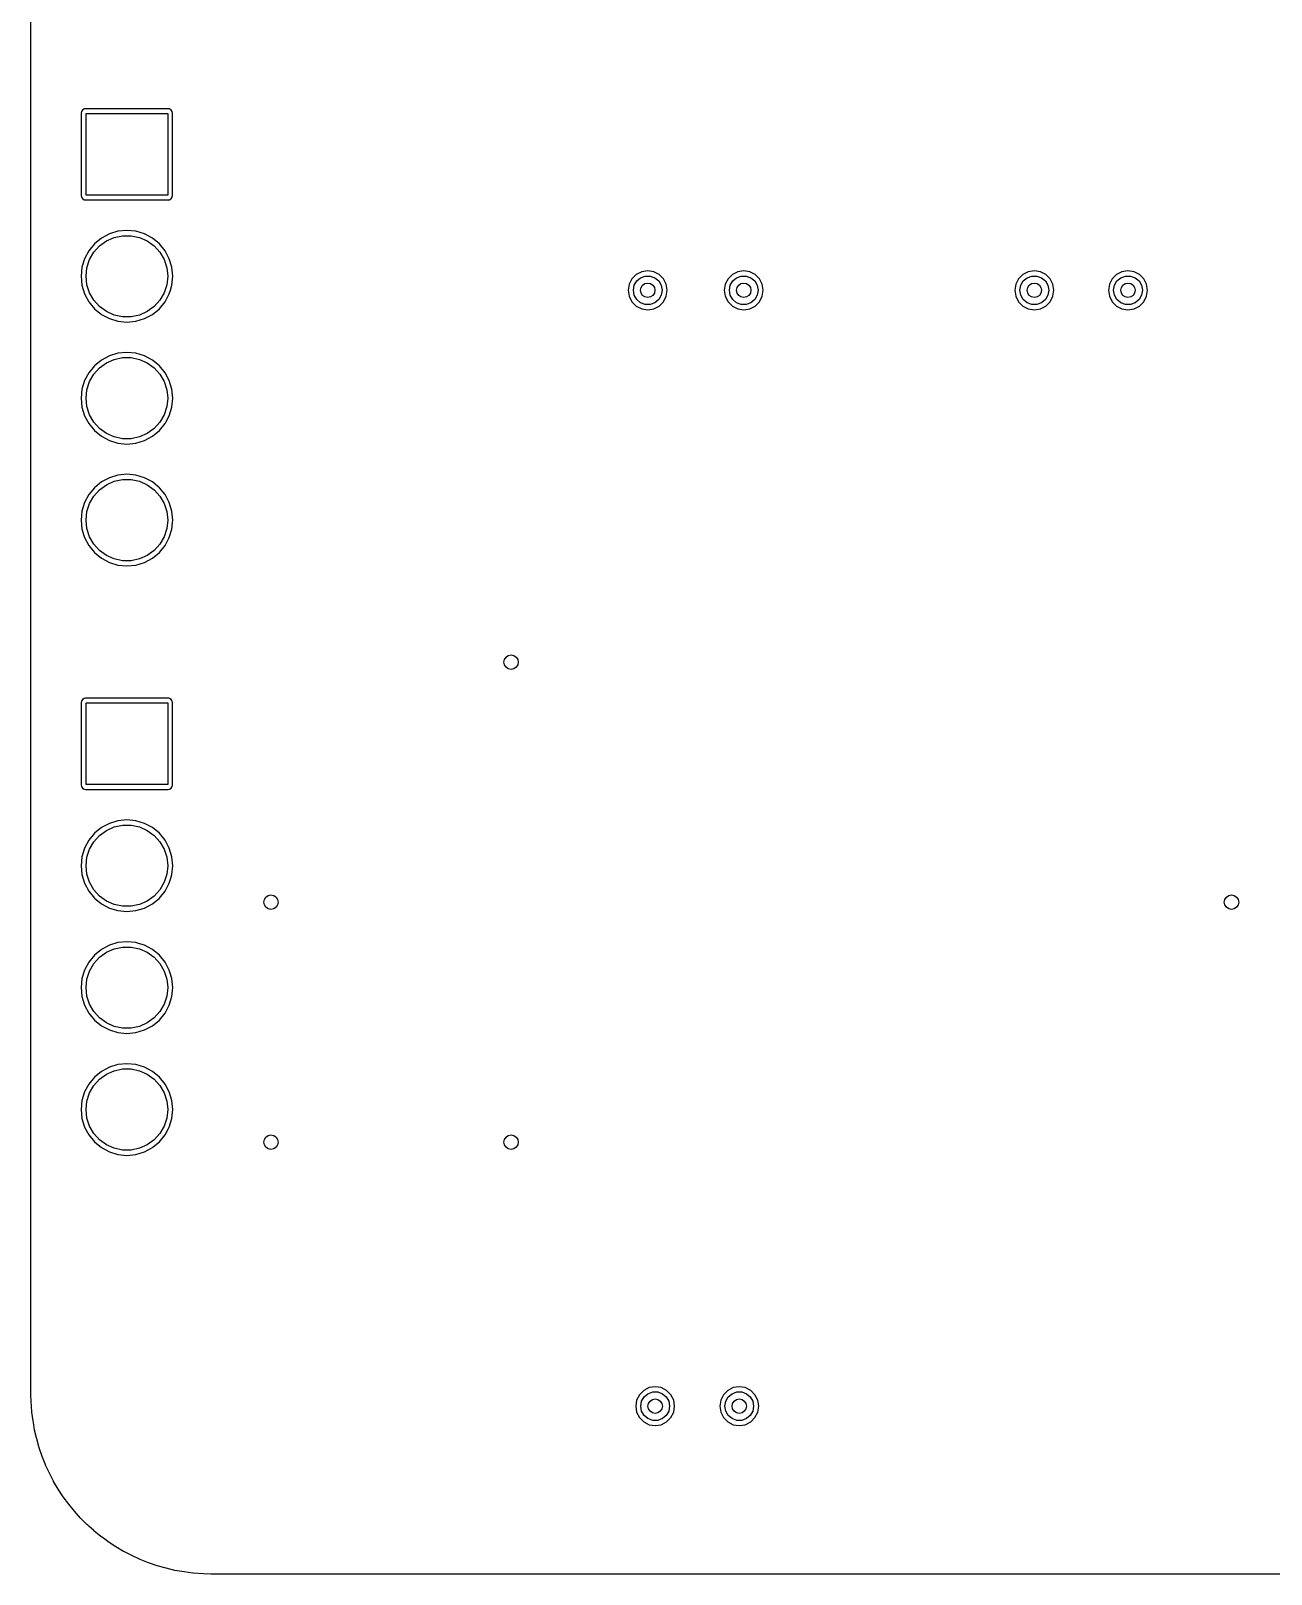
# Model space of a CAD drawing. Extents: x 107 to 211, y -135 to -72.
# Drawn here: x 107 to 132.83, y -135.5 to -103.35 of the extents above; entities that cross this region are included whole.
import ezdxf

# ---------------------------------------------------------------- set-up
doc = ezdxf.new("R2010")
doc.units = 0
doc.layers.add('BLACK', color=7, linetype='CONTINUOUS')

msp = doc.modelspace()

# ---------------------------------------------------------------- linework, layer by layer
at = {"layer": 'BLACK', "linetype": 'CONTINUOUS'}
for p, q in [((107.0005, -104.25), (107.0005, -102.5)), ((107.0005, -106.779897), (107.0005, -104.25)), ((108.05533, -105.030788), (108.0495, -105.060102)), ((108.0495, -105.060102), (108.0495, -106.779897)), ((108.055331, -105.030786), (108.05533, -105.030788)), ((108.077542, -104.997543), (108.055331, -105.030786)), ((108.077545, -104.99754), (108.077542, -104.997543)), ((108.110784, -104.975331), (108.077545, -104.99754)), ((108.140102, -104.9695), (108.110784, -104.975331)), ((109.859897, -104.9695), (108.140102, -104.9695)), ((108.15, -106.77), (108.15, -105.07)), ((108.15, -105.07), (109.85, -105.07)), ((109.85, -105.07), (109.85, -106.77)), ((109.859899, -104.9695), (109.859897, -104.9695)), ((109.871559, -104.971819), (109.859899, -104.9695)), ((109.889211, -104.97533), (109.871559, -104.971819)), ((109.889213, -104.975331), (109.889211, -104.97533)), ((109.922456, -104.997542), (109.889213, -104.975331)), ((109.922459, -104.997545), (109.922456, -104.997542)), ((109.924099, -105), (109.922459, -104.997545)), ((109.944668, -105.030784), (109.924099, -105)), ((109.944668, -105.030786), (109.944668, -105.030784)), ((109.944669, -105.030787), (109.944668, -105.030786)), ((109.950499, -105.060102), (109.944669, -105.030787)), ((109.9505, -106.359897), (109.950499, -105.060102)), ((109.9505, -106.779899), (109.9505, -106.359897)), ((107.0005, -108.46), (107.0005, -106.779897)), ((108.0495, -106.779897), (108.055331, -106.809215)), ((108.055331, -106.809215), (108.07754, -106.842454)), ((108.07754, -106.842454), (108.077542, -106.842456)), ((108.077542, -106.842456), (108.077543, -106.842457)), ((108.077543, -106.842457), (108.110787, -106.864669)), ((108.110787, -106.864669), (108.140101, -106.8705)), ((108.140101, -106.8705), (109.859898, -106.870499)), ((109.85, -106.77), (108.15, -106.77)), ((109.859898, -106.870499), (109.889213, -106.864669)), ((109.889213, -106.864669), (109.889214, -106.864668)), ((109.889214, -106.864668), (109.889215, -106.864668)), ((109.889215, -106.864668), (109.922454, -106.842459)), ((109.922453, -106.842459), (109.922457, -106.842457)), ((109.922454, -106.842459), (109.922453, -106.842459)), ((109.922457, -106.842457), (109.944669, -106.809213)), ((109.944669, -106.809213), (109.9505, -106.779899)), ((108.469373, -107.665865), (108.324643, -107.784643)), ((108.469382, -107.665859), (108.469373, -107.665865)), ((108.634494, -107.577605), (108.469382, -107.665859)), ((108.575, -107.723878), (108.737336, -107.651602)), ((108.813667, -107.523253), (108.634494, -107.577605)), ((108.737336, -107.651602), (108.911151, -107.614656)), ((109, -107.504901), (108.813667, -107.523253)), ((108.911151, -107.614656), (109.088849, -107.614656)), ((109.186332, -107.523253), (109, -107.504901)), ((109.088849, -107.614656), (109.262664, -107.651602)), ((109.365505, -107.577605), (109.186332, -107.523253)), ((109.262664, -107.651602), (109.425, -107.723878)), ((109.530617, -107.665859), (109.365505, -107.577605)), ((109.530622, -107.665862), (109.530617, -107.665859)), ((109.530625, -107.665864), (109.530622, -107.665862)), ((109.675357, -107.784643), (109.530625, -107.665864)), ((108.205859, -107.929382), (108.117605, -108.094494)), ((108.205865, -107.929373), (108.205859, -107.929382)), ((108.324643, -107.784643), (108.205865, -107.929373)), ((108.223486, -108.114274), (108.312336, -107.960383)), ((108.312336, -107.960383), (108.431239, -107.828327)), ((108.431239, -107.828327), (108.575, -107.723878)), ((109.425, -107.723878), (109.568761, -107.828327)), ((109.568761, -107.828327), (109.687664, -107.960383)), ((109.794136, -107.929375), (109.675357, -107.784643)), ((109.687664, -107.960383), (109.776514, -108.114274)), ((109.794138, -107.92938), (109.794136, -107.929375)), ((109.79414, -107.929382), (109.794138, -107.92938)), ((109.882394, -108.094494), (109.79414, -107.929382)), ((108.063253, -108.273667), (108.044901, -108.46)), ((108.117605, -108.094494), (108.063253, -108.273667)), ((108.15, -108.46), (108.168575, -108.283275)), ((108.168575, -108.283275), (108.223486, -108.114274)), ((109.776514, -108.114274), (109.831425, -108.283275)), ((109.831425, -108.283275), (109.85, -108.46)), ((109.882394, -108.094496), (109.882394, -108.094494)), ((109.882396, -108.094499), (109.882394, -108.094496)), ((109.936747, -108.273669), (109.882396, -108.094499)), ((109.955099, -108.46), (109.936747, -108.273669)), ((119.845, -108.346059), (119.719698, -108.365904)), ((119.970301, -108.365904), (119.845, -108.346059)), ((121.845, -108.346059), (121.719698, -108.365904)), ((121.970301, -108.365904), (121.845, -108.346059)), ((127.895, -108.346059), (127.769698, -108.365904)), ((128.020301, -108.365904), (127.895, -108.346059)), ((129.845, -108.346059), (129.719698, -108.365904)), ((129.970301, -108.365904), (129.845, -108.346059)), ((107.0005, -111), (107.0005, -108.46)), ((108.044901, -108.46), (108.063253, -108.646332)), ((108.063253, -108.646332), (108.117605, -108.825505)), ((108.168575, -108.636725), (108.15, -108.46)), ((108.223486, -108.805726), (108.168575, -108.636725)), ((109.831425, -108.636725), (109.776514, -108.805726)), ((109.85, -108.46), (109.831425, -108.636725)), ((109.904829, -108.751551), (109.936747, -108.646331)), ((109.936747, -108.646331), (109.955099, -108.46)), ((119.459353, -108.626249), (119.439508, -108.751551)), ((119.516951, -108.513207), (119.459353, -108.626249)), ((119.606656, -108.423502), (119.516951, -108.513207)), ((119.545, -108.751551), (119.563092, -108.648945)), ((119.563092, -108.648945), (119.615187, -108.558715)), ((119.719698, -108.365904), (119.606656, -108.423502)), ((119.615187, -108.558715), (119.695, -108.491743)), ((119.695, -108.491743), (119.792906, -108.456109)), ((119.792906, -108.456109), (119.897094, -108.456109)), ((119.897094, -108.456109), (119.995, -108.491743)), ((119.970302, -108.365904), (119.970301, -108.365904)), ((119.970304, -108.365905), (119.970302, -108.365904)), ((120.083342, -108.423501), (119.970304, -108.365905)), ((119.995, -108.491743), (120.074813, -108.558715)), ((120.074813, -108.558715), (120.126908, -108.648945)), ((120.17305, -108.513209), (120.083342, -108.423501)), ((120.126908, -108.648945), (120.145, -108.751551)), ((120.230646, -108.626247), (120.17305, -108.513209)), ((120.250492, -108.751551), (120.230646, -108.626247)), ((121.459353, -108.626249), (121.439508, -108.751551)), ((121.516951, -108.513207), (121.459353, -108.626249)), ((121.606656, -108.423502), (121.516951, -108.513207)), ((121.545, -108.751551), (121.563092, -108.648945)), ((121.563092, -108.648945), (121.615187, -108.558715)), ((121.719698, -108.365904), (121.606656, -108.423502)), ((121.615187, -108.558715), (121.695, -108.491743)), ((121.695, -108.491743), (121.792906, -108.456109)), ((121.792906, -108.456109), (121.897094, -108.456109)), ((121.897094, -108.456109), (121.995, -108.491743)), ((121.970302, -108.365904), (121.970301, -108.365904)), ((121.970304, -108.365905), (121.970302, -108.365904)), ((122.083342, -108.423501), (121.970304, -108.365905)), ((121.995, -108.491743), (122.074813, -108.558715)), ((122.074813, -108.558715), (122.126908, -108.648945)), ((122.17305, -108.513209), (122.083342, -108.423501)), ((122.126908, -108.648945), (122.145, -108.751551)), ((122.230646, -108.626247), (122.17305, -108.513209)), ((122.250492, -108.751551), (122.230646, -108.626247)), ((127.509353, -108.626249), (127.489508, -108.751551)), ((127.566951, -108.513207), (127.509353, -108.626249)), ((127.656656, -108.423502), (127.566951, -108.513207)), ((127.595, -108.751551), (127.613092, -108.648945)), ((127.613092, -108.648945), (127.665187, -108.558715)), ((127.769698, -108.365904), (127.656656, -108.423502)), ((127.665187, -108.558715), (127.745, -108.491743)), ((127.745, -108.491743), (127.842906, -108.456109)), ((127.842906, -108.456109), (127.947094, -108.456109)), ((127.947094, -108.456109), (128.045, -108.491743)), ((128.020302, -108.365904), (128.020301, -108.365904)), ((128.020304, -108.365905), (128.020302, -108.365904)), ((128.133342, -108.423501), (128.020304, -108.365905)), ((128.045, -108.491743), (128.124813, -108.558715)), ((128.124813, -108.558715), (128.176908, -108.648945)), ((128.22305, -108.513209), (128.133342, -108.423501)), ((128.176908, -108.648945), (128.195, -108.751551)), ((128.280646, -108.626247), (128.22305, -108.513209)), ((128.300492, -108.751551), (128.280646, -108.626247)), ((129.459353, -108.626249), (129.439508, -108.751551)), ((129.516951, -108.513207), (129.459353, -108.626249)), ((129.606656, -108.423502), (129.516951, -108.513207)), ((129.545, -108.751551), (129.563092, -108.648945)), ((129.563092, -108.648945), (129.615187, -108.558715)), ((129.719698, -108.365904), (129.606656, -108.423502)), ((129.615187, -108.558715), (129.695, -108.491743)), ((129.695, -108.491743), (129.792906, -108.456109)), ((129.792906, -108.456109), (129.897094, -108.456109)), ((129.897094, -108.456109), (129.995, -108.491743)), ((129.970302, -108.365904), (129.970301, -108.365904)), ((129.970304, -108.365905), (129.970302, -108.365904)), ((130.083342, -108.423501), (129.970304, -108.365905)), ((129.995, -108.491743), (130.074813, -108.558715)), ((130.074813, -108.558715), (130.126908, -108.648945)), ((130.17305, -108.513209), (130.083342, -108.423501)), ((130.126908, -108.648945), (130.145, -108.751551)), ((130.230646, -108.626247), (130.17305, -108.513209)), ((130.250492, -108.751551), (130.230646, -108.626247)), ((108.117605, -108.825505), (108.205859, -108.990617)), ((108.205859, -108.990617), (108.205862, -108.990622)), ((108.205862, -108.990622), (108.205864, -108.990625)), ((108.205864, -108.990625), (108.324643, -109.135357)), ((108.312336, -108.959617), (108.223486, -108.805726)), ((108.431239, -109.091673), (108.312336, -108.959617)), ((109.687664, -108.959617), (109.568761, -109.091673)), ((109.675357, -109.135357), (109.794136, -108.990625)), ((109.776514, -108.805726), (109.687664, -108.959617)), ((109.794136, -108.990625), (109.882396, -108.825501)), ((109.882396, -108.825501), (109.904829, -108.751551)), ((119.439508, -108.751551), (119.459353, -108.876852)), ((119.459353, -108.876852), (119.459353, -108.876853)), ((119.459353, -108.876853), (119.459354, -108.876855)), ((119.459354, -108.876855), (119.51695, -108.989893)), ((119.51695, -108.989893), (119.606658, -109.079601)), ((119.563092, -108.854157), (119.545, -108.751551)), ((119.615187, -108.944387), (119.563092, -108.854157)), ((119.695, -109.011359), (119.615187, -108.944387)), ((120.074813, -108.944387), (119.995, -109.011359)), ((120.126908, -108.854157), (120.074813, -108.944387)), ((120.083342, -109.079601), (120.17305, -108.989893)), ((120.145, -108.751551), (120.126908, -108.854157)), ((120.17305, -108.989893), (120.230646, -108.876855)), ((120.230646, -108.876855), (120.250492, -108.751551)), ((121.439508, -108.751551), (121.459353, -108.876852)), ((121.459353, -108.876852), (121.459353, -108.876853)), ((121.459353, -108.876853), (121.459354, -108.876855)), ((121.459354, -108.876855), (121.51695, -108.989893)), ((121.51695, -108.989893), (121.606658, -109.079601)), ((121.563092, -108.854157), (121.545, -108.751551)), ((121.615187, -108.944387), (121.563092, -108.854157)), ((121.695, -109.011359), (121.615187, -108.944387)), ((122.074813, -108.944387), (121.995, -109.011359)), ((122.126908, -108.854157), (122.074813, -108.944387)), ((122.083342, -109.079601), (122.17305, -108.989893)), ((122.145, -108.751551), (122.126908, -108.854157)), ((122.17305, -108.989893), (122.230646, -108.876855)), ((122.230646, -108.876855), (122.250492, -108.751551)), ((127.489508, -108.751551), (127.509353, -108.876852)), ((127.509353, -108.876852), (127.509353, -108.876853)), ((127.509353, -108.876853), (127.509354, -108.876855)), ((127.509354, -108.876855), (127.56695, -108.989893)), ((127.56695, -108.989893), (127.656658, -109.079601)), ((127.613092, -108.854157), (127.595, -108.751551)), ((127.665187, -108.944387), (127.613092, -108.854157)), ((127.745, -109.011359), (127.665187, -108.944387)), ((128.124813, -108.944387), (128.045, -109.011359)), ((128.176908, -108.854157), (128.124813, -108.944387)), ((128.133342, -109.079601), (128.22305, -108.989893)), ((128.195, -108.751551), (128.176908, -108.854157)), ((128.22305, -108.989893), (128.280646, -108.876855)), ((128.280646, -108.876855), (128.300492, -108.751551)), ((129.439508, -108.751551), (129.459353, -108.876852)), ((129.459353, -108.876852), (129.459353, -108.876853)), ((129.459353, -108.876853), (129.459354, -108.876855)), ((129.459354, -108.876855), (129.51695, -108.989893)), ((129.51695, -108.989893), (129.606658, -109.079601)), ((129.563092, -108.854157), (129.545, -108.751551)), ((129.615187, -108.944387), (129.563092, -108.854157)), ((129.695, -109.011359), (129.615187, -108.944387)), ((130.074813, -108.944387), (129.995, -109.011359)), ((130.126908, -108.854157), (130.074813, -108.944387)), ((130.083342, -109.079601), (130.17305, -108.989893)), ((130.145, -108.751551), (130.126908, -108.854157)), ((130.17305, -108.989893), (130.230646, -108.876855)), ((130.230646, -108.876855), (130.250492, -108.751551)), ((108.324643, -109.135357), (108.469375, -109.254136)), ((108.575, -109.196122), (108.431239, -109.091673)), ((108.469375, -109.254136), (108.46938, -109.254138)), ((108.46938, -109.254138), (108.469382, -109.25414)), ((108.469382, -109.25414), (108.634494, -109.342394)), ((108.737336, -109.268398), (108.575, -109.196122)), ((108.911151, -109.305344), (108.737336, -109.268398)), ((109.088849, -109.305344), (108.911151, -109.305344)), ((109.262664, -109.268398), (109.088849, -109.305344)), ((109.425, -109.196122), (109.262664, -109.268398)), ((109.365501, -109.342396), (109.530625, -109.254136)), ((109.568761, -109.091673), (109.425, -109.196122)), ((109.530625, -109.254136), (109.675357, -109.135357)), ((119.606658, -109.079601), (119.719696, -109.137197)), ((119.792906, -109.046993), (119.695, -109.011359)), ((119.719696, -109.137197), (119.845, -109.157043)), ((119.897094, -109.046993), (119.792906, -109.046993)), ((119.845, -109.157043), (119.970304, -109.137197)), ((119.995, -109.011359), (119.897094, -109.046993)), ((119.970304, -109.137197), (120.083342, -109.079601)), ((121.606658, -109.079601), (121.719696, -109.137197)), ((121.792906, -109.046993), (121.695, -109.011359)), ((121.719696, -109.137197), (121.845, -109.157043)), ((121.897094, -109.046993), (121.792906, -109.046993)), ((121.845, -109.157043), (121.970304, -109.137197)), ((121.995, -109.011359), (121.897094, -109.046993)), ((121.970304, -109.137197), (122.083342, -109.079601)), ((127.656658, -109.079601), (127.769696, -109.137197)), ((127.842906, -109.046993), (127.745, -109.011359)), ((127.769696, -109.137197), (127.895, -109.157043)), ((127.947094, -109.046993), (127.842906, -109.046993)), ((127.895, -109.157043), (128.020304, -109.137197)), ((128.045, -109.011359), (127.947094, -109.046993)), ((128.020304, -109.137197), (128.133342, -109.079601)), ((129.606658, -109.079601), (129.719696, -109.137197)), ((129.792906, -109.046993), (129.695, -109.011359)), ((129.719696, -109.137197), (129.845, -109.157043)), ((129.897094, -109.046993), (129.792906, -109.046993)), ((129.845, -109.157043), (129.970304, -109.137197)), ((129.995, -109.011359), (129.897094, -109.046993)), ((129.970304, -109.137197), (130.083342, -109.079601)), ((108.634494, -109.342394), (108.634496, -109.342394)), ((108.634496, -109.342394), (108.634499, -109.342396)), ((108.634499, -109.342396), (108.813669, -109.396747)), ((108.813669, -109.396747), (109, -109.415099)), ((109, -109.415099), (109.186331, -109.396747)), ((109.186331, -109.396747), (109.365501, -109.342396)), ((108.469373, -110.205865), (108.324643, -110.324643)), ((108.431239, -110.368327), (108.575, -110.263878)), ((108.469382, -110.205859), (108.469373, -110.205865)), ((108.634494, -110.117605), (108.469382, -110.205859)), ((108.575, -110.263878), (108.737336, -110.191602)), ((108.813667, -110.063253), (108.634494, -110.117605)), ((108.737336, -110.191602), (108.911151, -110.154656)), ((109, -110.044901), (108.813667, -110.063253)), ((108.911151, -110.154656), (109.088849, -110.154656)), ((109.186332, -110.063253), (109, -110.044901)), ((109.088849, -110.154656), (109.262664, -110.191602)), ((109.365505, -110.117605), (109.186332, -110.063253)), ((109.262664, -110.191602), (109.425, -110.263878)), ((109.530617, -110.205859), (109.365505, -110.117605)), ((109.425, -110.263878), (109.568761, -110.368327)), ((109.530622, -110.205862), (109.530617, -110.205859)), ((109.530625, -110.205864), (109.530622, -110.205862)), ((109.64533, -110.3), (109.530625, -110.205864)), ((108.205859, -110.469382), (108.117605, -110.634494)), ((108.205865, -110.469373), (108.205859, -110.469382)), ((108.324643, -110.324643), (108.205865, -110.469373)), ((108.223486, -110.654274), (108.312336, -110.500383)), ((108.312336, -110.500383), (108.431239, -110.368327)), ((109.568761, -110.368327), (109.687664, -110.500383)), ((109.675357, -110.324643), (109.64533, -110.3)), ((109.794136, -110.469375), (109.675357, -110.324643)), ((109.687664, -110.500383), (109.776514, -110.654274)), ((109.794138, -110.46938), (109.794136, -110.469375)), ((109.79414, -110.469382), (109.794138, -110.46938)), ((109.882394, -110.634494), (109.79414, -110.469382)), ((108.063253, -110.813667), (108.044901, -111)), ((108.117605, -110.634494), (108.063253, -110.813667)), ((108.15, -111), (108.168575, -110.823275)), ((108.168575, -110.823275), (108.223486, -110.654274)), ((109.776514, -110.654274), (109.831425, -110.823275)), ((109.831425, -110.823275), (109.85, -111)), ((109.882394, -110.634496), (109.882394, -110.634494)), ((109.882396, -110.634499), (109.882394, -110.634496)), ((109.936747, -110.813669), (109.882396, -110.634499)), ((109.955099, -111), (109.936747, -110.813669)), ((107.0005, -112.405), (107.0005, -111)), ((108.044901, -111), (108.063253, -111.186332)), ((108.063253, -111.186332), (108.117605, -111.365505)), ((108.168575, -111.176725), (108.15, -111)), ((108.223486, -111.345726), (108.168575, -111.176725)), ((109.831425, -111.176725), (109.776514, -111.345726)), ((109.85, -111), (109.831425, -111.176725)), ((109.882396, -111.365501), (109.936747, -111.186331)), ((109.936747, -111.186331), (109.955099, -111)), ((108.117605, -111.365505), (108.205859, -111.530617)), ((108.205859, -111.530617), (108.205862, -111.530622)), ((108.205862, -111.530622), (108.205864, -111.530625)), ((108.205864, -111.530625), (108.324643, -111.675357)), ((108.312336, -111.499617), (108.223486, -111.345726)), ((108.431239, -111.631673), (108.312336, -111.499617)), ((109.687664, -111.499617), (109.568761, -111.631673)), ((109.675357, -111.675357), (109.794136, -111.530625)), ((109.776514, -111.345726), (109.687664, -111.499617)), ((109.794136, -111.530625), (109.810505, -111.5)), ((109.810505, -111.5), (109.882396, -111.365501)), ((108.324643, -111.675357), (108.469375, -111.794136)), ((108.575, -111.736122), (108.431239, -111.631673)), ((108.469375, -111.794136), (108.46938, -111.794138)), ((108.46938, -111.794138), (108.469382, -111.79414)), ((108.469382, -111.79414), (108.634494, -111.882394)), ((108.737336, -111.808398), (108.575, -111.736122)), ((108.634494, -111.882394), (108.634496, -111.882394)), ((108.634496, -111.882394), (108.634499, -111.882396)), ((108.634499, -111.882396), (108.813669, -111.936747)), ((108.911151, -111.845344), (108.737336, -111.808398)), ((109.088849, -111.845344), (108.911151, -111.845344)), ((109.262664, -111.808398), (109.088849, -111.845344)), ((109.186331, -111.936747), (109.365501, -111.882396)), ((109.425, -111.736122), (109.262664, -111.808398)), ((109.365501, -111.882396), (109.530625, -111.794136)), ((109.568761, -111.631673), (109.425, -111.736122)), ((109.530625, -111.794136), (109.675357, -111.675357)), ((108.813669, -111.936747), (109, -111.955099)), ((109, -111.955099), (109.186331, -111.936747)), ((107.0005, -113.54), (107.0005, -112.405)), ((108.469373, -112.745865), (108.324643, -112.864643)), ((108.431239, -112.908327), (108.575, -112.803878)), ((108.469382, -112.745859), (108.469373, -112.745865)), ((108.634494, -112.657605), (108.469382, -112.745859)), ((108.575, -112.803878), (108.737336, -112.731602)), ((108.813667, -112.603253), (108.634494, -112.657605)), ((108.737336, -112.731602), (108.911151, -112.694656)), ((109, -112.584901), (108.813667, -112.603253)), ((108.911151, -112.694656), (109.088849, -112.694656)), ((109.186332, -112.603253), (109, -112.584901)), ((109.088849, -112.694656), (109.262664, -112.731602)), ((109.365505, -112.657605), (109.186332, -112.603253)), ((109.262664, -112.731602), (109.425, -112.803878)), ((109.530617, -112.745859), (109.365505, -112.657605)), ((109.425, -112.803878), (109.568761, -112.908327)), ((109.530622, -112.745862), (109.530617, -112.745859)), ((109.530625, -112.745864), (109.530622, -112.745862)), ((109.64533, -112.84), (109.530625, -112.745864)), ((109.675357, -112.864643), (109.64533, -112.84)), ((108.117605, -113.174494), (108.063253, -113.353667)), ((108.205859, -113.009382), (108.117605, -113.174494)), ((108.205865, -113.009373), (108.205859, -113.009382)), ((108.324643, -112.864643), (108.205865, -113.009373)), ((108.223486, -113.194274), (108.312336, -113.040383)), ((108.312336, -113.040383), (108.431239, -112.908327)), ((109.568761, -112.908327), (109.687664, -113.040383)), ((109.794136, -113.009375), (109.675357, -112.864643)), ((109.687664, -113.040383), (109.776514, -113.194274)), ((109.794138, -113.00938), (109.794136, -113.009375)), ((109.79414, -113.009382), (109.794138, -113.00938)), ((109.882394, -113.174494), (109.79414, -113.009382)), ((109.882394, -113.174496), (109.882394, -113.174494)), ((109.882396, -113.174499), (109.882394, -113.174496)), ((109.936747, -113.353669), (109.882396, -113.174499)), ((108.063253, -113.353667), (108.044901, -113.54)), ((108.15, -113.54), (108.168575, -113.363275)), ((108.168575, -113.363275), (108.223486, -113.194274)), ((109.776514, -113.194274), (109.831425, -113.363275)), ((109.831425, -113.363275), (109.85, -113.54)), ((109.955099, -113.54), (109.936747, -113.353669)), ((107.0005, -114.5), (107.0005, -113.54)), ((108.044901, -113.54), (108.063253, -113.726332)), ((108.063253, -113.726332), (108.117605, -113.905505)), ((108.168575, -113.716725), (108.15, -113.54)), ((108.223486, -113.885726), (108.168575, -113.716725)), ((109.831425, -113.716725), (109.776514, -113.885726)), ((109.85, -113.54), (109.831425, -113.716725)), ((109.882396, -113.905501), (109.936747, -113.726331)), ((109.936747, -113.726331), (109.949682, -113.595)), ((109.949682, -113.595), (109.955099, -113.54)), ((108.117605, -113.905505), (108.205859, -114.070617)), ((108.205859, -114.070617), (108.205862, -114.070622)), ((108.205862, -114.070622), (108.205864, -114.070625)), ((108.205864, -114.070625), (108.324643, -114.215357)), ((108.312336, -114.039617), (108.223486, -113.885726)), ((108.431239, -114.171673), (108.312336, -114.039617)), ((109.687664, -114.039617), (109.568761, -114.171673)), ((109.675357, -114.215357), (109.794136, -114.070625)), ((109.776514, -113.885726), (109.687664, -114.039617)), ((109.794136, -114.070625), (109.882396, -113.905501)), ((108.324643, -114.215357), (108.469375, -114.334136)), ((108.575, -114.276122), (108.431239, -114.171673)), ((108.469375, -114.334136), (108.46938, -114.334138)), ((108.46938, -114.334138), (108.469382, -114.33414)), ((108.469382, -114.33414), (108.634494, -114.422394)), ((108.737336, -114.348398), (108.575, -114.276122)), ((108.634494, -114.422394), (108.634496, -114.422394)), ((108.634496, -114.422394), (108.634499, -114.422396)), ((108.634499, -114.422396), (108.813669, -114.476747)), ((108.911151, -114.385344), (108.737336, -114.348398)), ((109.088849, -114.385344), (108.911151, -114.385344)), ((109.262664, -114.348398), (109.088849, -114.385344)), ((109.186331, -114.476747), (109.365501, -114.422396)), ((109.425, -114.276122), (109.262664, -114.348398)), ((109.365501, -114.422396), (109.530625, -114.334136)), ((109.568761, -114.171673), (109.425, -114.276122)), ((109.530625, -114.334136), (109.675357, -114.215357)), ((107.0005, -114.95), (107.0005, -114.5)), ((108.813669, -114.476747), (109, -114.495099)), ((109, -114.495099), (109.186331, -114.476747)), ((107.0005, -117.1), (107.0005, -114.95)), ((107.0005, -119.059897), (107.0005, -117.1)), ((108.05533, -117.310788), (108.0495, -117.340102)), ((108.0495, -117.340102), (108.0495, -119.059897)), ((108.055331, -117.310786), (108.05533, -117.310788)), ((108.077542, -117.277543), (108.055331, -117.310786)), ((108.077545, -117.27754), (108.077542, -117.277543)), ((108.110784, -117.255331), (108.077545, -117.27754)), ((108.140102, -117.2495), (108.110784, -117.255331)), ((109.859897, -117.2495), (108.140102, -117.2495)), ((108.15, -119.05), (108.15, -117.35)), ((108.15, -117.35), (109.85, -117.35)), ((109.85, -117.35), (109.85, -119.05)), ((109.859899, -117.2495), (109.859897, -117.2495)), ((109.871559, -117.251819), (109.859899, -117.2495)), ((109.889211, -117.25533), (109.871559, -117.251819)), ((109.889213, -117.255331), (109.889211, -117.25533)), ((109.922456, -117.277542), (109.889213, -117.255331)), ((109.922459, -117.277545), (109.922456, -117.277542)), ((109.944668, -117.310784), (109.922459, -117.277545)), ((109.944668, -117.310786), (109.944668, -117.310784)), ((109.944669, -117.310787), (109.944668, -117.310786)), ((109.950499, -117.340102), (109.944669, -117.310787)), ((109.950499, -117.92), (109.950499, -117.340102)), ((109.9505, -118.5), (109.950499, -117.92)), ((109.9505, -119.059899), (109.9505, -118.5)), ((107.0005, -119.5), (107.0005, -119.059897)), ((108.0495, -119.059897), (108.055331, -119.089215)), ((108.055331, -119.089215), (108.07754, -119.122454)), ((108.07754, -119.122454), (108.077542, -119.122456)), ((108.077542, -119.122456), (108.077543, -119.122457)), ((108.077543, -119.122457), (108.110787, -119.144669)), ((108.110787, -119.144669), (108.140101, -119.1505)), ((108.140101, -119.1505), (109.859898, -119.150499)), ((109.85, -119.05), (108.15, -119.05)), ((109.859898, -119.150499), (109.889213, -119.144669)), ((109.889213, -119.144669), (109.889214, -119.144668)), ((109.889214, -119.144668), (109.889215, -119.144668)), ((109.889215, -119.144668), (109.922454, -119.122459)), ((109.922453, -119.122459), (109.922457, -119.122457)), ((109.922454, -119.122459), (109.922453, -119.122459)), ((109.922457, -119.122457), (109.944669, -119.089213)), ((109.944669, -119.089213), (109.9505, -119.059899)), ((107.0005, -120.74), (107.0005, -119.5)), ((108.634494, -119.857605), (108.469382, -119.945859)), ((108.813667, -119.803253), (108.634494, -119.857605)), ((108.737336, -119.931602), (108.911151, -119.894656)), ((109, -119.784901), (108.813667, -119.803253)), ((108.911151, -119.894656), (109.088849, -119.894656)), ((109.186332, -119.803253), (109, -119.784901)), ((109.088849, -119.894656), (109.262664, -119.931602)), ((109.365505, -119.857605), (109.186332, -119.803253)), ((109.530617, -119.945859), (109.365505, -119.857605)), ((108.205859, -120.209382), (108.117605, -120.374494)), ((108.205865, -120.209373), (108.205859, -120.209382)), ((108.324643, -120.064643), (108.205865, -120.209373)), ((108.223486, -120.394274), (108.312336, -120.240383)), ((108.312336, -120.240383), (108.431239, -120.108327)), ((108.469373, -119.945865), (108.324643, -120.064643)), ((108.431239, -120.108327), (108.575, -120.003878)), ((108.469382, -119.945859), (108.469373, -119.945865)), ((108.575, -120.003878), (108.737336, -119.931602)), ((109.262664, -119.931602), (109.425, -120.003878)), ((109.425, -120.003878), (109.568761, -120.108327)), ((109.530622, -119.945862), (109.530617, -119.945859)), ((109.530625, -119.945864), (109.530622, -119.945862)), ((109.675357, -120.064643), (109.530625, -119.945864)), ((109.568761, -120.108327), (109.687664, -120.240383)), ((109.794136, -120.209375), (109.675357, -120.064643)), ((109.687664, -120.240383), (109.776514, -120.394274)), ((109.794138, -120.20938), (109.794136, -120.209375)), ((109.79414, -120.209382), (109.794138, -120.20938)), ((109.815851, -120.25), (109.79414, -120.209382)), ((108.063253, -120.553667), (108.044901, -120.74)), ((108.117605, -120.374494), (108.063253, -120.553667)), ((108.15, -120.74), (108.168575, -120.563275)), ((108.168575, -120.563275), (108.223486, -120.394274)), ((109.776514, -120.394274), (109.831425, -120.563275)), ((109.882394, -120.374494), (109.815851, -120.25)), ((109.831425, -120.563275), (109.85, -120.74)), ((109.882394, -120.374496), (109.882394, -120.374494)), ((109.882396, -120.374499), (109.882394, -120.374496)), ((109.936747, -120.553669), (109.882396, -120.374499)), ((109.955099, -120.74), (109.936747, -120.553669)), ((107.0005, -123.28), (107.0005, -120.74)), ((108.044901, -120.74), (108.063253, -120.926332)), ((108.168575, -120.916725), (108.15, -120.74)), ((109.85, -120.74), (109.831425, -120.916725)), ((109.936747, -120.926331), (109.955099, -120.74)), ((108.063253, -120.926332), (108.117605, -121.105505)), ((108.117605, -121.105505), (108.205859, -121.270617)), ((108.223486, -121.085726), (108.168575, -120.916725)), ((108.312336, -121.239617), (108.223486, -121.085726)), ((109.776514, -121.085726), (109.687664, -121.239617)), ((109.831425, -120.916725), (109.776514, -121.085726)), ((109.794136, -121.270625), (109.882396, -121.105501)), ((109.882396, -121.105501), (109.9144, -121)), ((109.9144, -121), (109.936747, -120.926331)), ((108.205859, -121.270617), (108.205862, -121.270622)), ((108.205862, -121.270622), (108.205864, -121.270625)), ((108.205864, -121.270625), (108.324643, -121.415357)), ((108.431239, -121.371673), (108.312336, -121.239617)), ((108.324643, -121.415357), (108.469375, -121.534136)), ((108.575, -121.476122), (108.431239, -121.371673)), ((108.469375, -121.534136), (108.46938, -121.534138)), ((108.46938, -121.534138), (108.469382, -121.53414)), ((108.469382, -121.53414), (108.634494, -121.622394)), ((108.737336, -121.548398), (108.575, -121.476122)), ((109.425, -121.476122), (109.262664, -121.548398)), ((109.365501, -121.622396), (109.530625, -121.534136)), ((109.568761, -121.371673), (109.425, -121.476122)), ((109.530625, -121.534136), (109.675357, -121.415357)), ((109.687664, -121.239617), (109.568761, -121.371673)), ((109.675357, -121.415357), (109.794136, -121.270625)), ((108.634494, -121.622394), (108.634496, -121.622394)), ((108.634496, -121.622394), (108.634499, -121.622396)), ((108.634499, -121.622396), (108.813669, -121.676747)), ((108.911151, -121.585344), (108.737336, -121.548398)), ((108.813669, -121.676747), (109, -121.695099)), ((109.088849, -121.585344), (108.911151, -121.585344)), ((109, -121.695099), (109.186331, -121.676747)), ((109.262664, -121.548398), (109.088849, -121.585344)), ((109.186331, -121.676747), (109.365501, -121.622396)), ((108.469373, -122.485865), (108.324643, -122.604643)), ((108.469382, -122.485859), (108.469373, -122.485865)), ((108.634494, -122.397605), (108.469382, -122.485859)), ((108.575, -122.543878), (108.737336, -122.471602)), ((108.813667, -122.343253), (108.634494, -122.397605)), ((108.737336, -122.471602), (108.911151, -122.434656)), ((109, -122.324901), (108.813667, -122.343253)), ((108.911151, -122.434656), (109.088849, -122.434656)), ((109.186332, -122.343253), (109, -122.324901)), ((109.088849, -122.434656), (109.262664, -122.471602)), ((109.241199, -122.359897), (109.186332, -122.343253)), ((109.365505, -122.397605), (109.241199, -122.359897)), ((109.262664, -122.471602), (109.425, -122.543878)), ((109.530617, -122.485859), (109.365505, -122.397605)), ((109.530622, -122.485862), (109.530617, -122.485859)), ((109.530625, -122.485864), (109.530622, -122.485862)), ((109.675357, -122.604643), (109.530625, -122.485864)), ((108.205859, -122.749382), (108.117605, -122.914494)), ((108.205865, -122.749373), (108.205859, -122.749382)), ((108.324643, -122.604643), (108.205865, -122.749373)), ((108.223486, -122.934274), (108.312336, -122.780383)), ((108.312336, -122.780383), (108.431239, -122.648327)), ((108.431239, -122.648327), (108.575, -122.543878)), ((109.425, -122.543878), (109.568761, -122.648327)), ((109.568761, -122.648327), (109.687664, -122.780383)), ((109.794136, -122.749375), (109.675357, -122.604643)), ((109.687664, -122.780383), (109.776514, -122.934274)), ((109.794138, -122.74938), (109.794136, -122.749375)), ((109.79414, -122.749382), (109.794138, -122.74938)), ((109.882394, -122.914494), (109.79414, -122.749382)), ((108.063253, -123.093667), (108.044901, -123.28)), ((108.117605, -122.914494), (108.063253, -123.093667)), ((108.15, -123.28), (108.168575, -123.103275)), ((108.168575, -123.103275), (108.223486, -122.934274)), ((109.776514, -122.934274), (109.831425, -123.103275)), ((109.831425, -123.103275), (109.85, -123.28)), ((109.882394, -122.914496), (109.882394, -122.914494)), ((109.882396, -122.914499), (109.882394, -122.914496)), ((109.908333, -123), (109.882396, -122.914499)), ((109.936747, -123.093669), (109.908333, -123)), ((109.955099, -123.28), (109.936747, -123.093669)), ((107.0005, -124.745951), (107.0005, -123.28)), ((108.044901, -123.28), (108.063253, -123.466332)), ((108.168575, -123.456725), (108.15, -123.28)), ((108.223486, -123.625726), (108.168575, -123.456725)), ((109.831425, -123.456725), (109.776514, -123.625726)), ((109.85, -123.28), (109.831425, -123.456725)), ((109.936747, -123.466331), (109.955099, -123.28)), ((108.063253, -123.466332), (108.117605, -123.645505)), ((108.117605, -123.645505), (108.205859, -123.810617)), ((108.312336, -123.779617), (108.223486, -123.625726)), ((108.431239, -123.911673), (108.312336, -123.779617)), ((109.687664, -123.779617), (109.568761, -123.911673)), ((109.776514, -123.625726), (109.687664, -123.779617)), ((109.794136, -123.810625), (109.882396, -123.645501)), ((109.882396, -123.645501), (109.936747, -123.466331)), ((108.205859, -123.810617), (108.205862, -123.810622)), ((108.205862, -123.810622), (108.205864, -123.810625)), ((108.205864, -123.810625), (108.324643, -123.955357)), ((108.324643, -123.955357), (108.469375, -124.074136)), ((108.575, -124.016122), (108.431239, -123.911673)), ((108.469375, -124.074136), (108.46938, -124.074138)), ((108.46938, -124.074138), (108.469382, -124.07414)), ((108.469382, -124.07414), (108.634494, -124.162394)), ((108.737336, -124.088398), (108.575, -124.016122)), ((108.911151, -124.125344), (108.737336, -124.088398)), ((109.262664, -124.088398), (109.088849, -124.125344)), ((109.425, -124.016122), (109.262664, -124.088398)), ((109.365501, -124.162396), (109.530625, -124.074136)), ((109.568761, -123.911673), (109.425, -124.016122)), ((109.530625, -124.074136), (109.675357, -123.955357)), ((109.675357, -123.955357), (109.794136, -123.810625)), ((108.634494, -124.162394), (108.634496, -124.162394)), ((108.634496, -124.162394), (108.634499, -124.162396)), ((108.634499, -124.162396), (108.813669, -124.216747)), ((108.813669, -124.216747), (109, -124.235099)), ((109.088849, -124.125344), (108.911151, -124.125344)), ((109, -124.235099), (109.186331, -124.216747)), ((109.186331, -124.216747), (109.365501, -124.162396)), ((107.0005, -125.82), (107.0005, -124.745951)), ((108.469373, -125.025865), (108.324643, -125.144643)), ((108.469382, -125.025859), (108.469373, -125.025865)), ((108.634494, -124.937605), (108.469382, -125.025859)), ((108.575, -125.083878), (108.737336, -125.011602)), ((108.813667, -124.883253), (108.634494, -124.937605)), ((108.737336, -125.011602), (108.911151, -124.974656)), ((109, -124.864901), (108.813667, -124.883253)), ((108.911151, -124.974656), (109.088849, -124.974656)), ((109.186332, -124.883253), (109, -124.864901)), ((109.088849, -124.974656), (109.262664, -125.011602)), ((109.365505, -124.937605), (109.186332, -124.883253)), ((109.262664, -125.011602), (109.425, -125.083878)), ((109.530617, -125.025859), (109.365505, -124.937605)), ((109.530622, -125.025862), (109.530617, -125.025859)), ((109.530625, -125.025864), (109.530622, -125.025862)), ((109.675357, -125.144643), (109.530625, -125.025864)), ((108.205859, -125.289382), (108.117605, -125.454494)), ((108.205865, -125.289373), (108.205859, -125.289382)), ((108.324643, -125.144643), (108.205865, -125.289373)), ((108.223486, -125.474274), (108.312336, -125.320383)), ((108.312336, -125.320383), (108.431239, -125.188327)), ((108.431239, -125.188327), (108.575, -125.083878)), ((109.425, -125.083878), (109.568761, -125.188327)), ((109.568761, -125.188327), (109.687664, -125.320383)), ((109.794136, -125.289375), (109.675357, -125.144643)), ((109.687664, -125.320383), (109.776514, -125.474274)), ((109.794138, -125.28938), (109.794136, -125.289375)), ((109.79414, -125.289382), (109.794138, -125.28938)), ((109.882394, -125.454494), (109.79414, -125.289382)), ((108.063253, -125.633667), (108.044901, -125.82)), ((108.117605, -125.454494), (108.063253, -125.633667)), ((108.15, -125.82), (108.168575, -125.643275)), ((108.168575, -125.643275), (108.223486, -125.474274)), ((109.776514, -125.474274), (109.831425, -125.643275)), ((109.831425, -125.643275), (109.85, -125.82)), ((109.882394, -125.454496), (109.882394, -125.454494)), ((109.882396, -125.454499), (109.882394, -125.454496)), ((109.936747, -125.633669), (109.882396, -125.454499)), ((109.955099, -125.82), (109.936747, -125.633669)), ((107.0005, -127.5), (107.0005, -125.82)), ((108.044901, -125.82), (108.063253, -126.006332)), ((108.063253, -126.006332), (108.117605, -126.185505)), ((108.168575, -125.996725), (108.15, -125.82)), ((108.223486, -126.165726), (108.168575, -125.996725)), ((109.831425, -125.996725), (109.776514, -126.165726)), ((109.85, -125.82), (109.831425, -125.996725)), ((109.882396, -126.185501), (109.936747, -126.006331)), ((109.936747, -126.006331), (109.955099, -125.82)), ((108.117605, -126.185505), (108.205859, -126.350617)), ((108.205859, -126.350617), (108.205862, -126.350622)), ((108.205862, -126.350622), (108.205864, -126.350625)), ((108.205864, -126.350625), (108.324643, -126.495357)), ((108.312336, -126.319617), (108.223486, -126.165726)), ((108.431239, -126.451673), (108.312336, -126.319617)), ((109.687664, -126.319617), (109.568761, -126.451673)), ((109.675357, -126.495357), (109.794136, -126.350625)), ((109.776514, -126.165726), (109.687664, -126.319617)), ((109.794136, -126.350625), (109.8651, -126.21786)), ((109.8651, -126.21786), (109.882394, -126.185505)), ((109.882394, -126.185504), (109.882396, -126.185501)), ((109.882394, -126.185505), (109.882394, -126.185504)), ((108.324643, -126.495357), (108.469375, -126.614136)), ((108.575, -126.556122), (108.431239, -126.451673)), ((108.469375, -126.614136), (108.46938, -126.614138)), ((108.46938, -126.614138), (108.469382, -126.61414)), ((108.469382, -126.61414), (108.634494, -126.702394)), ((108.737336, -126.628398), (108.575, -126.556122)), ((108.911151, -126.665344), (108.737336, -126.628398)), ((109.088849, -126.665344), (108.911151, -126.665344)), ((109.262664, -126.628398), (109.088849, -126.665344)), ((109.425, -126.556122), (109.262664, -126.628398)), ((109.365501, -126.702396), (109.530625, -126.614136)), ((109.568761, -126.451673), (109.425, -126.556122)), ((109.530625, -126.614136), (109.54785, -126.6)), ((109.54785, -126.6), (109.675357, -126.495357)), ((108.634494, -126.702394), (108.634496, -126.702394)), ((108.634496, -126.702394), (108.634499, -126.702396)), ((108.634499, -126.702396), (108.813669, -126.756747)), ((108.813669, -126.756747), (109, -126.775099)), ((109, -126.775099), (109.186331, -126.756747)), ((109.186331, -126.756747), (109.365501, -126.702396)), ((107.0005, -128.405), (107.0005, -127.5)), ((107.0005, -129), (107.0005, -128.405)), ((107.0005, -129.595), (107.0005, -129)), ((107.0005, -131.749088), (107.0005, -129.595)), ((107.000545, -131.750904), (107.0005, -131.749088)), ((107.001073, -131.761656), (107.000545, -131.750904)), ((107.008, -131.902672), (107.001073, -131.761656)), ((119.671951, -131.761656), (119.614353, -131.874698)), ((119.761656, -131.671951), (119.671951, -131.761656)), ((119.718092, -131.897394), (119.770187, -131.807164)), ((119.874698, -131.614353), (119.761656, -131.671951)), ((119.770187, -131.807164), (119.85, -131.740192)), ((119.85, -131.740192), (119.947906, -131.704558)), ((120, -131.594508), (119.874698, -131.614353)), ((119.947906, -131.704558), (120.052094, -131.704558)), ((120.125301, -131.614353), (120, -131.594508)), ((120.052094, -131.704558), (120.15, -131.740192)), ((120.125302, -131.614353), (120.125301, -131.614353)), ((120.125304, -131.614354), (120.125302, -131.614353)), ((120.238342, -131.67195), (120.125304, -131.614354)), ((120.15, -131.740192), (120.229813, -131.807164)), ((120.229813, -131.807164), (120.281908, -131.897394)), ((120.32805, -131.761658), (120.238342, -131.67195)), ((120.385646, -131.874696), (120.32805, -131.761658)), ((121.421951, -131.761656), (121.364353, -131.874698)), ((121.511656, -131.671951), (121.421951, -131.761656)), ((121.468092, -131.897394), (121.520187, -131.807164)), ((121.624698, -131.614353), (121.511656, -131.671951)), ((121.520187, -131.807164), (121.6, -131.740192)), ((121.6, -131.740192), (121.697906, -131.704558)), ((121.75, -131.594508), (121.624698, -131.614353)), ((121.697906, -131.704558), (121.802094, -131.704558)), ((121.875301, -131.614353), (121.75, -131.594508)), ((121.802094, -131.704558), (121.9, -131.740192)), ((121.875302, -131.614353), (121.875301, -131.614353)), ((121.875304, -131.614354), (121.875302, -131.614353)), ((121.988342, -131.67195), (121.875304, -131.614354)), ((121.9, -131.740192), (121.979813, -131.807164)), ((121.979813, -131.807164), (122.031908, -131.897394)), ((122.07805, -131.761658), (121.988342, -131.67195)), ((122.135646, -131.874696), (122.07805, -131.761658)), ((107.013101, -132), (107.008, -131.902672)), ((107.019555, -132.12313), (107.013101, -132)), ((107.019902, -132.126597), (107.019555, -132.12313)), ((107.04642, -132.305362), (107.019902, -132.126597)), ((119.614353, -131.874698), (119.594508, -132)), ((119.594508, -132), (119.614353, -132.125301)), ((119.614353, -132.125301), (119.614353, -132.125302)), ((119.614353, -132.125302), (119.614354, -132.125304)), ((119.614354, -132.125304), (119.67195, -132.238342)), ((119.7, -132), (119.718092, -131.897394)), ((119.718092, -132.102606), (119.7, -132)), ((119.770187, -132.192836), (119.718092, -132.102606)), ((120.281908, -132.102606), (120.229813, -132.192836)), ((120.281908, -131.897394), (120.3, -132)), ((120.3, -132), (120.281908, -132.102606)), ((120.32805, -132.238342), (120.385646, -132.125304)), ((120.405492, -132), (120.385646, -131.874696)), ((120.385646, -132.125304), (120.405492, -132)), ((121.364353, -131.874698), (121.344508, -132)), ((121.344508, -132), (121.364353, -132.125301)), ((121.364353, -132.125301), (121.364353, -132.125302)), ((121.364353, -132.125302), (121.364354, -132.125304)), ((121.364354, -132.125304), (121.42195, -132.238342)), ((121.45, -132), (121.468092, -131.897394)), ((121.468092, -132.102606), (121.45, -132)), ((121.520187, -132.192836), (121.468092, -132.102606)), ((122.031908, -132.102606), (121.979813, -132.192836)), ((122.031908, -131.897394), (122.05, -132)), ((122.05, -132), (122.031908, -132.102606)), ((122.07805, -132.238342), (122.135646, -132.125304)), ((122.155492, -132), (122.135646, -131.874696)), ((122.135646, -132.125304), (122.155492, -132)), ((107.059135, -132.385646), (107.04642, -132.305362)), ((107.077103, -132.499091), (107.059135, -132.385646)), ((119.67195, -132.238342), (119.761658, -132.32805)), ((119.761658, -132.32805), (119.874696, -132.385646)), ((119.85, -132.259808), (119.770187, -132.192836)), ((119.947906, -132.295442), (119.85, -132.259808)), ((119.874696, -132.385646), (120, -132.405492)), ((120.052094, -132.295442), (119.947906, -132.295442)), ((120, -132.405492), (120.125304, -132.385646)), ((120.15, -132.259808), (120.052094, -132.295442)), ((120.125304, -132.385646), (120.238342, -132.32805)), ((120.229813, -132.192836), (120.15, -132.259808)), ((120.238342, -132.32805), (120.32805, -132.238342)), ((121.42195, -132.238342), (121.511658, -132.32805)), ((121.511658, -132.32805), (121.624696, -132.385646)), ((121.6, -132.259808), (121.520187, -132.192836)), ((121.697906, -132.295442), (121.6, -132.259808)), ((121.624696, -132.385646), (121.75, -132.405492)), ((121.802094, -132.295442), (121.697906, -132.295442)), ((121.75, -132.405492), (121.875304, -132.385646)), ((121.9, -132.259808), (121.802094, -132.295442)), ((121.875304, -132.385646), (121.988342, -132.32805)), ((121.979813, -132.192836), (121.9, -132.259808)), ((121.988342, -132.32805), (122.07805, -132.238342)), ((107.077751, -132.502271), (107.077103, -132.499091)), ((107.11786, -132.662396), (107.077751, -132.502271)), ((107.122873, -132.68241), (107.11786, -132.662396)), ((107.172415, -132.867305), (107.122873, -132.68241)), ((107.173305, -132.870151), (107.172415, -132.867305)), ((107.236575, -133.04698), (107.173305, -132.870151)), ((107.295314, -133.2), (107.236575, -133.04698)), ((107.304495, -133.223916), (107.295314, -133.2)), ((107.305574, -133.22644), (107.304495, -133.223916)), ((107.386364, -133.397257), (107.305574, -133.22644)), ((107.471977, -133.565282), (107.386364, -133.397257)), ((107.473208, -133.567507), (107.471977, -133.565282)), ((107.570722, -133.730199), (107.473208, -133.567507)), ((107.673174, -133.887962), (107.570722, -133.730199)), ((107.674473, -133.889833), (107.673174, -133.887962)), ((107.78774, -134.042557), (107.674473, -133.889833)), ((107.906022, -134.188622), (107.78774, -134.042557)), ((107.907345, -134.190166), (107.906022, -134.188622)), ((108.034607, -134.330578), (107.907345, -134.190166)), ((108.035838, -134.331871), (108.034607, -134.330578)), ((108.168127, -134.46416), (108.035838, -134.331871)), ((108.169423, -134.465394), (108.168127, -134.46416)), ((108.207605, -134.5), (108.169423, -134.465394)), ((108.309827, -134.592649), (108.207605, -134.5)), ((108.311376, -134.593976), (108.309827, -134.592649)), ((108.457441, -134.712258), (108.311376, -134.593976)), ((108.529988, -134.766063), (108.457441, -134.712258)), ((108.610146, -134.825512), (108.529988, -134.766063)), ((108.612036, -134.826824), (108.610146, -134.825512)), ((108.7698, -134.929277), (108.612036, -134.826824)), ((108.932491, -135.02679), (108.7698, -134.929277)), ((108.934716, -135.028021), (108.932491, -135.02679)), ((109.102742, -135.113635), (108.934716, -135.028021)), ((109.273535, -135.194414), (109.102742, -135.113635)), ((109.276096, -135.195509), (109.273535, -135.194414)), ((109.453015, -135.263423), (109.276096, -135.195509)), ((109.629821, -135.326685), (109.453015, -135.263423)), ((109.632711, -135.327588), (109.629821, -135.326685)), ((109.817573, -135.377122), (109.632711, -135.327588)), ((109.997704, -135.422242), (109.817573, -135.377122)), ((110.000907, -135.422895), (109.997704, -135.422242)), ((110.194637, -135.45358), (110.000907, -135.422895)), ((110.373383, -135.480094), (110.194637, -135.45358)), ((110.376877, -135.480444), (110.373383, -135.480094)), ((110.597596, -135.492012), (110.376877, -135.480444)), ((110.749096, -135.499455), (110.597596, -135.492012)), ((110.750912, -135.4995), (110.749096, -135.499455)), ((207.249088, -135.4995), (110.750912, -135.4995))]:
    msp.add_line(p, q, dxfattribs=at)
at = {"layer": 'BLACK'}
for centre in [(119.845, -108.751551), (121.845, -108.751551), (127.895, -108.751551), (129.845, -108.751551), (117, -116.5), (112, -121.5), (132, -121.5), (112, -126.5), (117, -126.5), (120, -132), (121.75, -132)]:
    msp.add_circle(centre, 0.15, dxfattribs=at)

doc.saveas('drawing.dxf')
